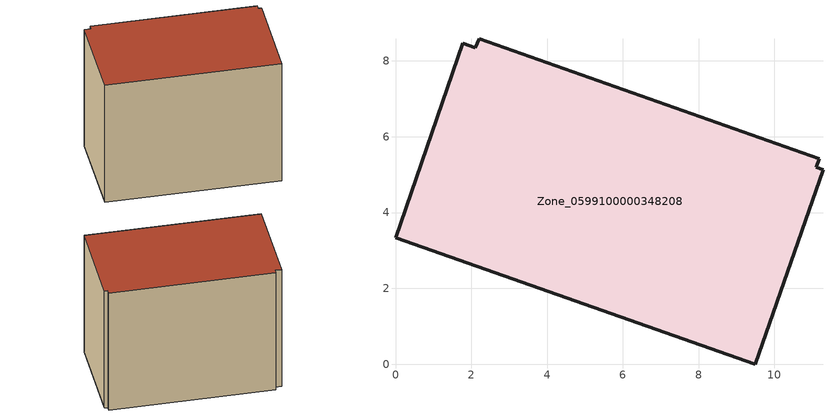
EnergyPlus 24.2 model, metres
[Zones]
Zone_0599100000348208
 floor ground (C_G): 11.11,5.2 11.28,5.13 9.49,0 0,3.33 1.77,8.47 2.11,8.35 2.21,8.58 11.18,5.42 z0
 wall outside (C_F): 11.18,5.42 2.21,8.58 2.11,8.35 1.77,8.47 0,3.33 9.49,0 11.28,5.13 11.11,5.2 11.18,5.42 z0:8.01
 roof outside (C_R): 11.28,5.13 11.11,5.2 11.18,5.42 2.21,8.58 2.11,8.35 1.77,8.47 0,3.33 9.49,0 z8.01
[BUILDING]
Pand.0599100000348208: North Axis=0; Terrain=City; Loads Convergence Tolerance Value=0.04; Temperature Convergence Tolerance Value=0.4; Solar Distribution=FullExterior; Maximum Number of Warmup Days=25; Minimum Number of Warmup Days=1
[Site:Location]
Rotterdam.The.Hague.AP_ZH_NLD Design_Conditions: Latitude=51.96; Longitude=4.45; Time Zone=1; Elevation=-4.5
[SITE:GROUNDTEMPERATURE:BUILDINGSURFACE]
18, 18, 18, 18, 18, 18, 18, 18, 18, 18, 18, 18
[MATERIAL] Thermal Absorptance=0.9; Solar Absorptance=0.7; Visible Absorptance=0.7
Name | Roughness | Thickness | Conductivity | Density | Specific Heat
G.TC.1992-2005 | MediumSmooth | 0.15 | 0.06 | 540 | 1210
F.TC.1992-2005 | Rough | 0.3 | 0.12 | 1920 | 840
R.TC.1992-2005 | MediumRough | 0.2 | 0.08 | 1500 | 1000
[CONSTRUCTION]
C_G: G.TC.1992-2005
C_F: F.TC.1992-2005
C_R: R.TC.1992-2005
[ZONE]
Zone_0599100000348208: Type=1; Multiplier=1; Ceiling Height=Autocalculate; Volume=Autocalculate; Floor Area=autocalculate; Part of Total Floor Area=Yes
[ZONEINFILTRATION:DESIGNFLOWRATE]
Infil_Zone_0599100000348208: Zone or ZoneList or Space or SpaceList=Zone_0599100000348208; Schedule=AlwaysOn; Design Flow Rate Calculation Method=Flow/Area; Flow Rate per Floor Area=0.0015; Constant Term Coefficient=1; Temperature Term Coefficient=0; Velocity Term Coefficient=0; Velocity Squared Term Coefficient=0
[HVACTEMPLATE:ZONE:IDEALLOADSAIRSYSTEM]
Zone_0599100000348208: Maximum Heating Supply Air Temperature=50; Minimum Cooling Supply Air Temperature=13; Maximum Heating Supply Air Humidity Ratio=0.0156; Minimum Cooling Supply Air Humidity Ratio=0.0077; Heating Limit=NoLimit; Cooling Limit=NoLimit; Dehumidification Control Type=ConstantSensibleHeatRatio; Cooling Sensible Heat Ratio=0.7; Dehumidification Setpoint=60; Humidification Control Type=None; Humidification Setpoint=30; Outdoor Air Method=None; Outdoor Air Flow Rate per Person=0.00944; Outdoor Air Flow Rate per Zone Floor Area=0; Outdoor Air Flow Rate per Zone=0; Demand Controlled Ventilation Type=None; Outdoor Air Economizer Type=NoEconomizer; Heat Recovery Type=None; Sensible Heat Recovery Effectiveness=0.7; Latent Heat Recovery Effectiveness=0.65
[ZONECONTROL:THERMOSTAT]
ThermostatControl_Zone_0599100000348208: Zone or ZoneList=Zone_0599100000348208; Control Type Schedule=DualSetpointControlType; Control 1=Thermostat_Zone_0599100000348208; Temperature Difference Between Cutout And Setpoint=0
[THERMOSTATSETPOINT:DUALSETPOINT]
Thermostat_Zone_0599100000348208: Heating Setpoint Temperature Schedule=HeatingSetpoint_Zone_0599100000348208; Cooling Setpoint Temperature Schedule=CoolingSetpoint_Zone_0599100000348208
[SCHEDULE:COMPACT]
HeatingSetpoint_Zone_0599100000348208: Through: 12/31, For: AllDays, Until: 24:00, 21
CoolingSetpoint_Zone_0599100000348208: Through: 12/31, For: AllDays, Until: 24:00, 24
DualSetpointControlType: Through: 12/31, For: AllDays, Until: 24:00, 4
AlwaysOn: Through: 12/31, For: AllDays, Until: 24:00, 1
